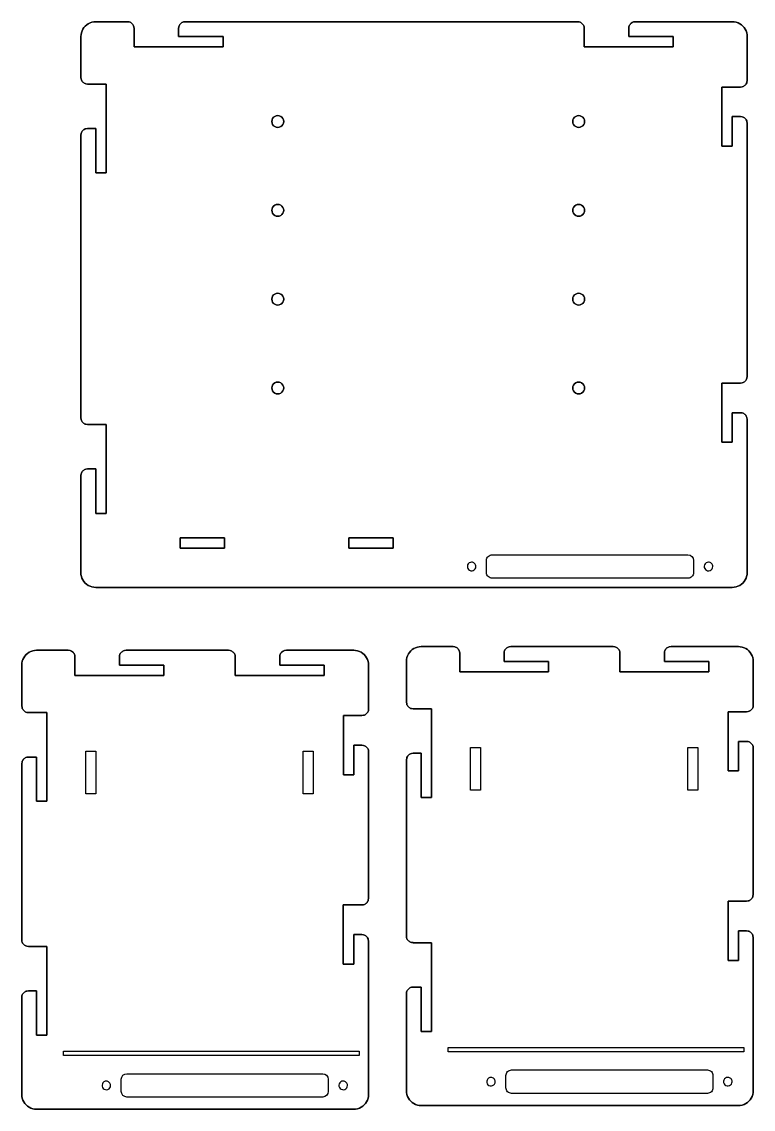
# Model space of a CAD drawing. Extents: x 8 to 771, y 8 to 378.
# Drawn here: x 249.2 to 496.2, y 9.6 to 376.9 of the extents above; entities that cross this region are included whole.
import ezdxf

# ---------------------------------------------------------------- set-up
doc = ezdxf.new("R2010")
doc.units = 0
doc.layers.get('0').update_dxf_attribs({"linetype": 'CONTINUOUS'})

msp = doc.modelspace()

# ---------------------------------------------------------------- linework, layer by layer
at = {"color": 5}
for points in [[(270.23062, 374.935393), (269.86887, 374.394089)], [(270.65994, 375.424834), (270.23062, 374.935393)], [(271.14948, 375.854078), (270.65994, 375.424834)], [(271.69086, 376.215757), (271.14948, 375.854078)], [(272.27478, 376.503675), (271.69086, 376.215757)], [(272.89133, 376.712935), (272.27478, 376.503675)], [(273.52994, 376.839933), (272.89133, 376.712935)], [(274.17963, 376.882521), (273.52994, 376.839933)], [(284.93036, 376.882521), (274.17963, 376.882521)], [(285.51273, 376.805845), (284.93036, 376.882521)], [(285.79147, 376.711241), (285.51273, 376.805845)], [(286.05545, 376.581068), (285.79147, 376.711241)], [(286.3002, 376.417555), (286.05545, 376.581068)], [(286.52148, 376.223509), (286.3002, 376.417555)], [(286.71558, 376.002226), (286.52148, 376.223509)], [(286.87912, 375.757521), (286.71558, 376.002226)], [(287.00931, 375.493559), (286.87912, 375.757521)], [(287.10388, 375.214858), (287.00931, 375.493559)], [(287.18054, 374.632522), (287.10388, 375.214858)], [(287.18054, 368.382515), (287.18054, 374.632522)], [(302.18066, 374.632522), (302.25739, 375.214858)], [(302.18066, 374.632522), (302.18066, 371.882523)], [(302.25739, 375.214858), (302.35199, 375.493559)], [(302.35199, 375.493559), (302.48212, 375.757521)], [(302.48212, 375.757521), (302.64563, 376.002226)], [(302.64563, 376.002226), (302.83966, 376.223509)], [(302.83966, 376.223509), (303.06097, 376.417555)], [(303.06097, 376.417555), (303.30566, 376.581068)], [(303.30566, 376.581068), (303.56964, 376.711241)], [(303.56964, 376.711241), (303.84833, 376.805845)], [(303.84833, 376.805845), (304.43066, 376.882521)], [(304.43066, 376.882521), (436.93057, 376.882521)], [(437.51254, 376.805845), (436.93015, 376.882521)], [(437.79123, 376.711241), (437.51254, 376.805845)], [(438.05515, 376.581068), (437.79123, 376.711241)], [(438.2999, 376.417555), (438.05515, 376.581068)], [(438.52115, 376.223509), (438.2999, 376.417555)], [(438.71524, 376.002226), (438.52115, 376.223509)], [(438.87878, 375.757521), (438.71524, 376.002226)], [(439.00888, 375.493559), (438.87878, 375.757521)], [(439.10349, 375.214858), (439.00888, 375.493559)], [(439.18015, 374.632522), (439.10349, 375.214858)], [(439.18015, 368.382515), (439.18015, 374.632522)], [(454.18015, 374.632522), (454.25687, 375.214858)], [(454.18015, 374.632522), (454.18015, 371.882523)], [(454.25687, 375.214858), (454.35147, 375.493559)], [(454.35147, 375.493559), (454.4816, 375.757521)], [(454.4816, 375.757521), (454.64511, 376.002226)], [(454.64511, 376.002226), (454.8392, 376.223509)], [(454.8392, 376.223509), (455.06046, 376.417555)], [(455.06046, 376.417555), (455.30515, 376.581068)], [(455.30515, 376.581068), (455.56912, 376.711241)], [(455.56912, 376.711241), (455.84781, 376.805845)], [(455.84781, 376.805845), (456.43015, 376.882521)], [(456.43015, 376.882521), (489.18015, 376.882521)], [(489.18015, 376.882521), (489.83578, 376.839537)], [(489.83578, 376.839537), (490.48013, 376.711348)], [(490.48013, 376.711348), (491.10226, 376.500151)], [(491.10226, 376.500151), (491.69156, 376.209532)], [(491.69156, 376.209532), (492.23782, 375.844496)], [(492.23782, 375.844496), (492.73172, 375.411254)], [(492.73172, 375.411254), (493.16489, 374.917266)], [(493.16489, 374.917266), (493.52988, 374.370941)], [(269.19907, 358.095196), (269.20172, 371.905563)], [(269.24438, 372.555207), (269.20172, 371.905563)], [(269.37149, 373.193726), (269.24438, 372.555207)], [(269.58084, 373.810211), (269.37149, 373.193726)], [(269.86887, 374.394089), (269.58084, 373.810211)], [(302.18066, 371.882523), (317.1806, 371.882523)], [(317.1806, 371.882523), (317.1806, 368.382515)], [(469.18015, 371.882523), (454.18015, 371.882523)], [(469.18015, 368.382515), (469.18015, 371.882523)], [(493.52988, 374.370941), (493.8204, 373.781662)], [(493.8204, 373.781662), (494.03159, 373.1595)], [(494.03159, 373.1595), (494.1597, 372.515091)], [(494.1597, 372.515091), (494.20261, 371.859482)], [(494.20261, 371.859482), (494.20248, 357.095196)], [(317.1806, 368.382515), (287.18054, 368.382515)], [(439.18015, 368.382515), (469.18015, 368.382515)], [(269.27563, 357.512875), (269.19907, 358.095196)], [(269.37021, 357.234188), (269.27563, 357.512875)], [(269.50034, 356.970226), (269.37021, 357.234188)], [(269.66382, 356.725498), (269.50034, 356.970226)], [(269.85788, 356.504238), (269.66382, 356.725498)], [(270.07913, 356.310162), (269.85788, 356.504238)], [(270.32385, 356.146648), (270.07913, 356.310162)], [(494.03122, 356.234158), (494.12582, 356.512844)], [(494.12582, 356.512844), (494.20248, 357.095196)], [(270.58777, 356.016476), (270.32385, 356.146648)], [(270.86652, 355.921871), (270.58777, 356.016476)], [(271.44882, 355.845196), (270.86652, 355.921871)], [(277.69598, 355.845196), (271.44882, 355.845196)], [(277.6987, 325.882511), (277.69598, 355.845196)], [(485.68015, 354.845196), (485.68015, 334.882511)], [(491.95215, 354.845196), (485.68015, 354.845196)], [(491.95242, 354.845196), (492.53476, 354.921856)], [(492.53476, 354.921856), (492.81345, 355.016468)], [(492.81345, 355.016468), (493.07742, 355.146648)], [(493.07742, 355.146648), (493.32211, 355.310146)], [(493.32211, 355.310146), (493.54343, 355.504208)], [(493.54343, 355.504208), (493.73746, 355.725475)], [(493.73746, 355.725475), (493.90097, 355.970196)], [(493.90097, 355.970196), (494.03122, 356.234158)], [(333.74884, 343.712849), (333.68066, 343.19521)], [(333.68066, 343.19521), (333.74884, 342.67757)], [(333.94864, 344.195202), (333.74884, 343.712849)], [(333.74884, 342.67757), (333.94864, 342.19521)], [(334.26645, 344.609402), (333.94864, 344.195202)], [(333.94864, 342.19521), (334.26645, 341.780994)], [(334.68066, 344.927258), (334.26645, 344.609402)], [(334.26645, 341.780994), (334.68066, 341.463154)], [(335.16302, 345.127048), (334.68066, 344.927258)], [(335.68066, 345.195202), (335.16302, 345.127048)], [(336.1983, 345.127048), (335.68066, 345.195202)], [(336.68066, 344.927258), (336.1983, 345.127048)], [(337.09488, 344.609402), (336.68066, 344.927258)], [(336.68066, 341.463154), (337.09488, 341.780994)], [(337.41272, 344.195202), (337.09488, 344.609402)], [(337.09488, 341.780994), (337.41272, 342.19521)], [(337.61252, 343.712849), (337.41272, 344.195202)], [(337.41272, 342.19521), (337.61252, 342.67757)], [(337.68066, 343.19521), (337.61252, 343.712849)], [(337.61252, 342.67757), (337.68066, 343.19521)], [(435.34879, 343.712849), (435.28067, 343.19521)], [(435.28067, 343.19521), (435.34879, 342.67757)], [(435.54865, 344.195202), (435.34879, 343.712849)], [(435.34879, 342.67757), (435.54865, 342.19521)], [(435.86646, 344.609402), (435.54865, 344.195202)], [(435.54865, 342.19521), (435.86646, 341.780994)], [(436.28067, 344.927258), (435.86646, 344.609402)], [(435.86646, 341.780994), (436.28067, 341.463154)], [(436.76303, 345.127048), (436.28067, 344.927258)], [(437.28067, 345.195202), (436.76303, 345.127048)], [(437.79831, 345.127048), (437.28067, 345.195202)], [(438.28067, 344.927258), (437.79831, 345.127048)], [(438.69489, 344.609402), (438.28067, 344.927258)], [(438.28067, 341.463154), (438.69489, 341.780994)], [(439.01273, 344.195202), (438.69489, 344.609402)], [(438.69489, 341.780994), (439.01273, 342.19521)], [(439.21252, 343.712849), (439.01273, 344.195202)], [(439.01273, 342.19521), (439.21252, 342.67757)], [(439.28067, 343.19521), (439.21252, 343.712849)], [(439.21252, 342.67757), (439.28067, 343.19521)], [(489.18015, 344.845196), (491.9501, 344.845196)], [(489.18015, 334.882511), (489.18015, 344.845196)], [(491.9501, 344.845196), (492.53244, 344.768528)], [(492.53244, 344.768528), (492.81107, 344.673916)], [(492.81107, 344.673916), (493.07504, 344.543758)], [(493.07504, 344.543758), (493.31973, 344.380238)], [(493.31973, 344.380238), (493.54099, 344.186161)], [(493.54099, 344.186161), (493.73502, 343.964886)], [(493.73502, 343.964886), (493.89853, 343.720188)], [(493.89853, 343.720188), (494.02872, 343.456203)], [(494.02872, 343.456203), (494.12326, 343.177525)], [(494.12326, 343.177525), (494.19986, 342.595203)], [(494.19986, 342.595203), (494.18936, 257.08189)], [(269.18347, 243.09518), (269.19641, 338.595188)], [(269.27316, 339.17754), (269.19641, 338.595188)], [(269.3678, 339.456211), (269.27316, 339.17754)], [(269.49802, 339.720158), (269.3678, 339.456211)], [(269.66156, 339.964848), (269.49802, 339.720158)], [(269.85565, 340.186115), (269.66156, 339.964848)], [(270.07697, 340.380131), (269.85565, 340.186115)], [(270.32172, 340.543613), (270.07697, 340.380131)], [(270.58569, 340.673756), (270.32172, 340.543613)], [(270.86444, 340.768314), (270.58569, 340.673756)], [(271.44681, 340.844898), (270.86444, 340.768314)], [(271.44681, 340.844898), (274.19699, 340.844593)], [(274.19699, 340.844593), (274.19901, 325.882511)], [(334.68066, 341.463154), (335.16302, 341.263355)], [(335.16302, 341.263355), (335.68066, 341.19521)], [(335.68066, 341.19521), (336.1983, 341.263355)], [(336.1983, 341.263355), (336.68066, 341.463154)], [(436.28067, 341.463154), (436.76303, 341.263355)], [(436.76303, 341.263355), (437.28067, 341.19521)], [(437.28067, 341.19521), (437.79831, 341.263355)], [(437.79831, 341.263355), (438.28067, 341.463154)], [(485.68015, 334.882511), (489.18015, 334.882511)], [(274.19901, 325.882511), (277.6991, 325.882511)], [(333.74884, 313.712837), (333.68066, 313.195198)], [(333.68066, 313.195198), (333.74884, 312.677559)], [(333.94864, 314.195198), (333.74884, 313.712837)], [(333.74884, 312.677559), (333.94864, 312.195183)], [(334.26645, 314.609413), (333.94864, 314.195198)], [(333.94864, 312.195183), (334.26645, 311.780968)], [(334.68066, 314.927254), (334.26645, 314.609413)], [(335.16302, 315.127052), (334.68066, 314.927254)], [(335.68066, 315.195198), (335.16302, 315.127052)], [(336.1983, 315.127052), (335.68066, 315.195198)], [(336.68066, 314.927254), (336.1983, 315.127052)], [(337.09488, 314.609413), (336.68066, 314.927254)], [(337.41272, 314.195198), (337.09488, 314.609413)], [(337.09488, 311.780968), (337.41272, 312.195183)], [(337.61252, 313.712837), (337.41272, 314.195198)], [(337.41272, 312.195183), (337.61252, 312.677559)], [(337.68066, 313.195198), (337.61252, 313.712837)], [(337.61252, 312.677559), (337.68066, 313.195198)], [(435.34879, 313.712837), (435.28067, 313.195198)], [(435.28067, 313.195198), (435.34879, 312.677559)], [(435.54865, 314.195198), (435.34879, 313.712837)], [(435.34879, 312.677559), (435.54865, 312.195183)], [(435.86646, 314.609413), (435.54865, 314.195198)], [(435.54865, 312.195183), (435.86646, 311.780968)], [(436.28067, 314.927254), (435.86646, 314.609413)], [(436.76303, 315.127052), (436.28067, 314.927254)], [(437.28067, 315.195198), (436.76303, 315.127052)], [(437.79831, 315.127052), (437.28067, 315.195198)], [(438.28067, 314.927254), (437.79831, 315.127052)], [(438.69489, 314.609413), (438.28067, 314.927254)], [(439.01273, 314.195198), (438.69489, 314.609413)], [(438.69489, 311.780968), (439.01273, 312.195183)], [(439.21252, 313.712837), (439.01273, 314.195198)], [(439.01273, 312.195183), (439.21252, 312.677559)], [(439.28067, 313.195198), (439.21252, 313.712837)], [(439.21252, 312.677559), (439.28067, 313.195198)], [(334.26645, 311.780968), (334.68066, 311.463158)], [(334.68066, 311.463158), (335.16302, 311.263329)], [(335.16302, 311.263329), (335.68066, 311.195183)], [(335.68066, 311.195183), (336.1983, 311.263329)], [(336.1983, 311.263329), (336.68066, 311.463158)], [(336.68066, 311.463158), (337.09488, 311.780968)], [(435.86646, 311.780968), (436.28067, 311.463158)], [(436.28067, 311.463158), (436.76303, 311.263329)], [(436.76303, 311.263329), (437.28067, 311.195183)], [(437.28067, 311.195183), (437.79831, 311.263329)], [(437.79831, 311.263329), (438.28067, 311.463158)], [(438.28067, 311.463158), (438.69489, 311.780968)], [(333.74884, 283.71282), (333.68066, 283.19518)], [(333.68066, 283.19518), (333.74884, 282.67757)], [(333.94864, 284.195183), (333.74884, 283.71282)], [(334.26645, 284.609428), (333.94864, 284.195183)], [(334.68066, 284.927269), (334.26645, 284.609428)], [(335.16302, 285.127068), (334.68066, 284.927269)], [(335.68066, 285.195183), (335.16302, 285.127068)], [(336.1983, 285.127068), (335.68066, 285.195183)], [(336.68066, 284.927269), (336.1983, 285.127068)], [(337.09488, 284.609428), (336.68066, 284.927269)], [(337.41272, 284.195183), (337.09488, 284.609428)], [(337.61252, 283.71282), (337.41272, 284.195183)], [(337.68066, 283.19518), (337.61252, 283.71282)], [(337.61252, 282.67757), (337.68066, 283.19518)], [(435.34879, 283.71282), (435.28067, 283.19518)], [(435.28067, 283.19518), (435.34879, 282.67757)], [(435.54865, 284.195183), (435.34879, 283.71282)], [(435.86646, 284.609428), (435.54865, 284.195183)], [(436.28067, 284.927269), (435.86646, 284.609428)], [(436.76303, 285.127068), (436.28067, 284.927269)], [(437.28067, 285.195183), (436.76303, 285.127068)], [(437.79831, 285.127068), (437.28067, 285.195183)], [(438.28067, 284.927269), (437.79831, 285.127068)], [(438.69489, 284.609428), (438.28067, 284.927269)], [(439.01273, 284.195183), (438.69489, 284.609428)], [(439.21252, 283.71282), (439.01273, 284.195183)], [(439.28067, 283.19518), (439.21252, 283.71282)], [(439.21252, 282.67757), (439.28067, 283.19518)], [(333.74884, 282.67757), (333.94864, 282.19518)], [(333.94864, 282.19518), (334.26645, 281.78101)], [(334.26645, 281.78101), (334.68066, 281.46315)], [(334.68066, 281.46315), (335.16302, 281.26336)], [(335.16302, 281.26336), (335.68066, 281.19518)], [(335.68066, 281.19518), (336.1983, 281.26336)], [(336.1983, 281.26336), (336.68066, 281.46315)], [(336.68066, 281.46315), (337.09488, 281.78101)], [(337.09488, 281.78101), (337.41272, 282.19518)], [(337.41272, 282.19518), (337.61252, 282.67757)], [(435.34879, 282.67757), (435.54865, 282.19518)], [(435.54865, 282.19518), (435.86646, 281.78101)], [(435.86646, 281.78101), (436.28067, 281.46315)], [(436.28067, 281.46315), (436.76303, 281.26336)], [(436.76303, 281.26336), (437.28067, 281.19518)], [(437.28067, 281.19518), (437.79831, 281.26336)], [(437.79831, 281.26336), (438.28067, 281.46315)], [(438.28067, 281.46315), (438.69489, 281.78101)], [(438.69489, 281.78101), (439.01273, 282.19518)], [(439.01273, 282.19518), (439.21252, 282.67757)], [(333.74884, 253.7128), (333.68066, 253.19516)], [(333.94864, 254.19518), (333.74884, 253.7128)], [(334.26645, 254.60939), (333.94864, 254.19518)], [(334.68066, 254.92723), (334.26645, 254.60939)], [(335.16302, 255.12704), (334.68066, 254.92723)], [(335.68066, 255.19516), (335.16302, 255.12704)], [(336.1983, 255.12704), (335.68066, 255.19516)], [(336.68066, 254.92723), (336.1983, 255.12704)], [(337.09488, 254.60939), (336.68066, 254.92723)], [(337.41272, 254.19518), (337.09488, 254.60939)], [(337.61252, 253.7128), (337.41272, 254.19518)], [(337.68066, 253.19516), (337.61252, 253.7128)], [(435.34879, 253.7128), (435.28067, 253.19516)], [(435.54865, 254.19518), (435.34879, 253.7128)], [(435.86646, 254.60939), (435.54865, 254.19518)], [(436.28067, 254.92723), (435.86646, 254.60939)], [(436.76303, 255.12704), (436.28067, 254.92723)], [(437.28067, 255.19516), (436.76303, 255.12704)], [(437.79831, 255.12704), (437.28067, 255.19516)], [(438.28067, 254.92723), (437.79831, 255.12704)], [(438.69489, 254.60939), (438.28067, 254.92723)], [(439.01273, 254.19518), (438.69489, 254.60939)], [(439.21252, 253.7128), (439.01273, 254.19518)], [(439.28067, 253.19516), (439.21252, 253.7128)], [(485.68042, 234.84518), (485.68042, 254.84515)], [(485.68042, 254.84515), (491.95242, 254.84515)], [(491.95242, 254.84515), (492.53134, 254.92142)], [(492.53134, 254.92142), (492.80838, 255.01543)], [(492.80838, 255.01543), (493.07083, 255.14487)], [(493.07083, 255.14487), (493.31412, 255.3074)], [(493.31412, 255.3074), (493.53409, 255.50029)], [(493.53409, 255.50029), (493.72702, 255.72025)], [(493.72702, 255.72025), (493.88956, 255.96355)], [(493.88956, 255.96355), (494.01901, 256.22593)], [(494.01901, 256.22593), (494.11307, 256.50301)], [(494.11307, 256.50301), (494.18936, 257.08189)], [(333.68066, 253.19516), (333.74884, 252.67755)], [(333.74884, 252.67755), (333.94864, 252.19516)], [(333.94864, 252.19516), (334.26645, 251.78098)], [(334.26645, 251.78098), (334.68066, 251.46313)], [(334.68066, 251.46313), (335.16302, 251.26334)], [(335.16302, 251.26334), (335.68066, 251.19516)], [(335.68066, 251.19516), (336.1983, 251.26334)], [(336.1983, 251.26334), (336.68066, 251.46313)], [(336.68066, 251.46313), (337.09488, 251.78098)], [(337.09488, 251.78098), (337.41272, 252.19516)], [(337.41272, 252.19516), (337.61252, 252.67755)], [(337.61252, 252.67755), (337.68066, 253.19516)], [(435.28067, 253.19516), (435.34879, 252.67755)], [(435.34879, 252.67755), (435.54865, 252.19516)], [(435.54865, 252.19516), (435.86646, 251.78098)], [(435.86646, 251.78098), (436.28067, 251.46313)], [(436.28067, 251.46313), (436.76303, 251.26334)], [(436.76303, 251.26334), (437.28067, 251.19516)], [(437.28067, 251.19516), (437.79831, 251.26334)], [(437.79831, 251.26334), (438.28067, 251.46313)], [(438.28067, 251.46313), (438.69489, 251.78098)], [(438.69489, 251.78098), (439.01273, 252.19516)], [(439.01273, 252.19516), (439.21252, 252.67755)], [(439.21252, 252.67755), (439.28067, 253.19516)], [(269.26004, 242.51283), (269.18347, 243.09518)], [(269.35461, 242.23416), (269.26004, 242.51283)], [(489.18015, 244.84518), (491.93741, 244.84518)], [(489.18015, 234.84518), (489.18015, 244.84518)], [(491.93741, 244.84518), (492.51968, 244.76852)], [(492.51968, 244.76852), (492.79837, 244.67389)], [(492.79837, 244.67389), (493.06235, 244.54373)], [(493.06235, 244.54373), (493.30704, 244.38022)], [(493.30704, 244.38022), (493.52829, 244.18614)], [(493.52829, 244.18614), (493.72232, 243.96487)], [(493.72232, 243.96487), (493.88577, 243.72015)], [(493.88577, 243.72015), (494.01602, 243.45619)], [(494.01602, 243.45619), (494.11057, 243.17752)], [(494.11057, 243.17752), (494.18716, 242.59518)], [(494.18668, 242.59518), (494.18228, 190.84515)], [(269.48477, 241.97018), (269.35461, 242.23416)], [(269.64825, 241.72549), (269.48477, 241.97018)], [(269.84232, 241.50421), (269.64825, 241.72549)], [(270.06357, 241.31015), (269.84232, 241.50421)], [(270.30826, 241.14662), (270.06357, 241.31015)], [(270.5722, 241.01645), (270.30826, 241.14662)], [(270.85089, 240.92184), (270.5722, 241.01645)], [(271.43326, 240.84518), (270.85089, 240.92184)], [(277.68344, 240.84518), (271.43326, 240.84518)], [(277.68344, 210.84515), (277.68344, 240.84518)], [(485.68015, 234.84518), (489.18015, 234.84518)], [(269.25757, 224.17755), (269.18082, 223.59518)], [(269.3522, 224.45622), (269.25757, 224.17755)], [(269.48239, 224.72018), (269.3522, 224.45622)], [(269.64594, 224.9649), (269.48239, 224.72018)], [(269.84006, 225.18617), (269.64594, 224.9649)], [(270.06134, 225.38022), (269.84006, 225.18617)], [(270.30609, 225.54373), (270.06134, 225.38022)], [(270.57007, 225.67392), (270.30609, 225.54373)], [(270.84882, 225.76852), (270.57007, 225.67392)], [(271.43121, 225.84518), (270.84882, 225.76852)], [(274.1814, 225.84518), (274.18344, 210.84515), (274.1814, 225.84518), (271.43121, 225.84518)], [(269.18057, 190.84515), (269.18079, 223.59518)], [(274.18344, 210.84515), (277.68353, 210.84515)], [(302.68066, 202.59561), (302.68066, 199.09561)], [(317.6806, 202.59561), (302.68066, 202.59561)], [(317.6806, 202.59561), (317.6806, 199.09561)], [(359.68011, 202.59561), (374.68011, 202.59561), (359.68011, 202.59561), (359.68011, 199.09561)], [(374.68011, 202.59561), (374.68011, 199.09561)], [(317.6806, 199.09561), (302.68066, 199.09561)], [(374.68011, 199.09561), (359.68011, 199.09561)], [(408.07278, 196.84433)], [(401.13211, 194.338197)], [(481.13211, 194.338197)], [(269.18054, 190.84564), (269.2233, 190.19299)], [(269.2233, 190.19299), (269.35086, 189.55154)], [(269.35086, 189.55154), (269.5611, 188.93222)], [(269.5611, 188.93222), (269.85037, 188.34564)], [(269.85037, 188.34564), (270.21371, 187.80185)], [(270.21371, 187.80185), (270.64496, 187.31012)], [(492.71707, 187.31006), (493.14835, 187.80179)], [(493.14835, 187.80179), (493.51175, 188.34558)], [(493.51175, 188.34558), (493.80112, 188.93216)], [(493.80112, 188.93216), (494.01144, 189.55151)], [(494.01144, 189.55151), (494.13913, 190.19296)], [(494.13913, 190.19296), (494.18198, 190.84564)], [(270.64496, 187.31012), (271.13669, 186.87888)], [(271.13669, 186.87888), (271.68051, 186.5155)], [(271.68051, 186.5155), (272.26709, 186.22623)], [(272.26709, 186.22623), (272.88644, 186.01599)], [(272.88644, 186.01599), (273.52798, 185.8884)], [(273.52798, 185.8884), (274.18066, 185.84564)], [(489.18179, 185.84491), (274.18063, 185.84491)], [(489.1813, 185.84564), (489.83395, 185.8884)], [(489.83395, 185.8884), (490.47549, 186.01599)], [(490.47549, 186.01599), (491.09482, 186.22623)], [(491.09482, 186.22623), (491.68143, 186.51547)], [(491.68143, 186.51547), (492.22531, 186.87885)], [(492.22531, 186.87885), (492.71707, 187.31006)], [(382.198352, 165.478407), (381.614459, 165.190473)], [(382.814868, 165.687651), (382.198352, 165.478407)], [(383.453387, 165.814657), (382.814868, 165.687651)], [(384.103015, 165.857237), (383.453387, 165.814657)], [(394.85324, 165.85696), (384.1033, 165.85696)], [(395.435351, 165.780561), (394.852954, 165.857237)], [(395.714038, 165.685964), (395.435351, 165.780561)], [(395.978015, 165.555792), (395.714038, 165.685964)], [(396.222735, 165.392271), (395.978015, 165.555792)], [(396.444018, 165.198225), (396.222735, 165.392271)], [(412.762105, 165.198225), (412.983388, 165.392271)], [(412.983388, 165.392271), (413.228078, 165.555792)], [(413.228078, 165.555792), (413.492055, 165.685964)], [(413.492055, 165.685964), (413.770749, 165.780561)], [(413.770749, 165.780561), (414.353078, 165.857237)], [(414.35336, 165.85696), (448.97336, 165.85696)], [(449.55645, 165.780561), (448.97405, 165.857237)], [(449.83514, 165.685964), (449.55645, 165.780561)], [(450.09905, 165.555792), (449.83514, 165.685964)], [(450.34379, 165.392271), (450.09905, 165.555792)], [(450.56505, 165.198225), (450.34379, 165.392271)], [(466.88311, 165.198225), (467.10436, 165.392271)], [(467.10436, 165.392271), (467.34905, 165.555792)], [(467.34905, 165.555792), (467.61303, 165.685964)], [(467.61303, 165.685964), (467.89171, 165.780561)], [(467.89171, 165.780561), (468.47405, 165.857237)], [(468.47391, 165.85696), (491.22391, 165.85696)], [(491.22404, 165.857237), (491.87968, 165.81426)], [(491.87968, 165.81426), (492.52402, 165.686071)], [(492.52402, 165.686071), (493.14615, 165.474867)], [(493.14615, 165.474867), (493.73545, 165.184255)], [(249.886621, 162.107811), (249.598596, 161.523925)], [(250.248345, 162.649101), (249.886621, 162.107811)], [(250.677636, 163.138557), (250.248345, 162.649101)], [(251.167138, 163.567794), (250.677636, 163.138557)], [(251.708459, 163.929473), (251.167138, 163.567794)], [(252.292352, 164.217407), (251.708459, 163.929473)], [(252.908868, 164.426651), (252.292352, 164.217407)], [(253.547387, 164.553657), (252.908868, 164.426651)], [(254.197015, 164.596237), (253.547387, 164.553657)], [(264.9469, 164.59622), (254.19702, 164.59622)], [(265.529351, 164.519561), (264.946954, 164.596237)], [(265.808038, 164.424964), (265.529351, 164.519561)], [(266.072015, 164.294792), (265.808038, 164.424964)], [(266.316735, 164.131271), (266.072015, 164.294792)], [(266.538018, 163.937225), (266.316735, 164.131271)], [(266.73211, 163.715957), (266.538018, 163.937225)], [(266.895623, 163.471237), (266.73211, 163.715957)], [(267.025781, 163.207275), (266.895623, 163.471237)], [(267.120385, 162.928581), (267.025781, 163.207275)], [(267.197045, 162.346237), (267.120385, 162.928581)], [(267.19696, 156.09622), (267.19696, 162.34622)], [(282.19702, 162.34622), (282.19702, 159.59622)], [(282.197078, 162.346237), (282.273768, 162.928581)], [(282.273768, 162.928581), (282.368373, 163.207275)], [(282.368373, 163.207275), (282.498523, 163.471237)], [(282.498523, 163.471237), (282.662044, 163.715957)], [(282.662044, 163.715957), (282.856105, 163.937225)], [(282.856105, 163.937225), (283.077388, 164.131271)], [(283.077388, 164.131271), (283.322078, 164.294792)], [(283.322078, 164.294792), (283.586055, 164.424964)], [(283.586055, 164.424964), (283.864749, 164.519561)], [(283.864749, 164.519561), (284.447078, 164.596237)], [(284.44702, 164.59622), (319.06702, 164.59622)], [(319.65045, 164.519561), (319.06805, 164.596237)], [(319.92914, 164.424964), (319.65045, 164.519561)], [(320.19305, 164.294792), (319.92914, 164.424964)], [(320.43779, 164.131271), (320.19305, 164.294792)], [(320.65905, 163.937225), (320.43779, 164.131271)], [(320.85315, 163.715957), (320.65905, 163.937225)], [(321.01666, 163.471237), (320.85315, 163.715957)], [(321.14677, 163.207275), (321.01666, 163.471237)], [(321.24139, 162.928581), (321.14677, 163.207275)], [(321.31805, 162.346237), (321.24139, 162.928581)], [(321.31805, 156.09622), (321.31805, 162.34622)], [(336.31804, 162.346237), (336.39477, 162.928581)], [(336.31805, 162.34622), (336.31805, 159.59622)], [(336.39477, 162.928581), (336.48938, 163.207275)], [(336.48938, 163.207275), (336.6195, 163.471237)], [(336.6195, 163.471237), (336.78302, 163.715957)], [(336.78302, 163.715957), (336.97711, 163.937225)], [(336.97711, 163.937225), (337.19836, 164.131271)], [(337.19836, 164.131271), (337.44305, 164.294792)], [(337.44305, 164.294792), (337.70703, 164.424964)], [(337.70703, 164.424964), (337.98571, 164.519561)], [(337.98571, 164.519561), (338.56805, 164.596237)], [(338.56757, 164.59622), (361.31757, 164.59622)], [(361.31804, 164.596237), (361.97368, 164.55326)], [(361.97368, 164.55326), (362.61802, 164.425071)], [(362.61802, 164.425071), (363.24015, 164.213867)], [(363.24015, 164.213867), (363.82945, 163.923255)], [(363.82945, 163.923255), (364.37571, 163.558212)], [(364.37571, 163.558212), (364.86961, 163.124977)], [(364.86961, 163.124977), (365.30278, 162.630981)], [(365.30278, 162.630981), (365.66777, 162.084663)], [(365.66777, 162.084663), (365.95829, 161.495376)], [(379.295276, 162.168448), (379.16817, 161.529921)], [(379.504596, 162.784925), (379.295276, 162.168448)], [(379.79262, 163.368811), (379.504596, 162.784925)], [(380.154345, 163.910101), (379.79262, 163.368811)], [(380.583636, 164.399557), (380.154345, 163.910101)], [(381.073138, 164.828794), (380.583636, 164.399557)], [(381.614459, 165.190473), (381.073138, 164.828794)], [(396.63811, 164.976957), (396.444018, 165.198225)], [(396.801623, 164.732237), (396.63811, 164.976957)], [(396.931781, 164.468275), (396.801623, 164.732237)], [(397.026385, 164.189581), (396.931781, 164.468275)], [(397.103045, 163.607237), (397.026385, 164.189581)], [(397.1033, 157.35696), (397.1033, 163.60696)], [(412.103078, 163.607237), (412.179768, 164.189581)], [(412.10336, 163.60696), (412.10336, 160.85696)], [(412.179768, 164.189581), (412.274373, 164.468275)], [(412.274373, 164.468275), (412.404523, 164.732237)], [(412.404523, 164.732237), (412.568044, 164.976957)], [(412.568044, 164.976957), (412.762105, 165.198225)], [(450.75915, 164.976957), (450.56505, 165.198225)], [(450.92266, 164.732237), (450.75915, 164.976957)], [(451.05277, 164.468275), (450.92266, 164.732237)], [(451.14739, 164.189581), (451.05277, 164.468275)], [(451.22405, 163.607237), (451.14739, 164.189581)], [(451.2244, 157.35696), (451.2244, 163.60696)], [(466.22404, 163.607237), (466.30077, 164.189581)], [(466.2244, 163.60696), (466.2244, 160.85696)], [(466.30077, 164.189581), (466.39538, 164.468275)], [(466.39538, 164.468275), (466.5255, 164.732237)], [(466.5255, 164.732237), (466.68902, 164.976957)], [(466.68902, 164.976957), (466.88311, 165.198225)], [(493.73545, 165.184255), (494.28171, 164.819212)], [(494.28171, 164.819212), (494.77561, 164.385977)], [(494.77561, 164.385977), (495.20878, 163.891981)], [(495.20878, 163.891981), (495.57377, 163.345663)], [(495.57377, 163.345663), (495.86429, 162.756376)], [(495.86429, 162.756376), (496.07542, 162.134215)], [(496.07542, 162.134215), (496.20353, 161.489806)], [(249.26217, 160.268921), (249.219506, 159.619278)], [(249.23769, 145.80939), (249.24037, 159.61978)], [(249.389275, 160.907448), (249.26217, 160.268921)], [(249.598596, 161.523925), (249.389275, 160.907448)], [(282.19702, 159.59622), (297.19702, 159.59622)], [(297.19702, 159.59622), (297.19702, 156.09622)], [(351.31805, 159.59622), (336.31805, 159.59622)], [(351.31805, 156.09622), (351.31805, 159.59622)], [(365.95829, 161.495376), (366.16942, 160.873215)], [(366.16942, 160.873215), (366.29753, 160.228806)], [(366.29753, 160.228806), (366.34044, 159.573197)], [(366.33997, 159.57318), (366.33984, 144.8089)], [(379.16817, 161.529921), (379.125506, 160.880278)], [(379.14383, 147.07013), (379.14651, 160.88052)], [(412.10336, 160.85696), (427.10336, 160.85696)], [(427.10336, 160.85696), (427.10336, 157.35696)], [(481.2244, 160.85696), (466.2244, 160.85696)], [(481.2244, 157.35696), (481.2244, 160.85696)], [(496.20353, 161.489806), (496.24644, 160.834197)], [(496.24631, 160.83392), (496.24619, 146.06964)], [(297.19702, 156.09622), (267.19696, 156.09622)], [(321.31805, 156.09622), (351.31805, 156.09622)], [(427.10336, 157.35696), (397.1033, 157.35696)], [(451.2244, 157.35696), (481.2244, 157.35696)], [(379.22053, 146.488097), (379.14393, 147.070414)], [(249.31453, 145.227097), (249.23793, 145.809414)], [(249.40911, 144.948411), (249.31453, 145.227097)], [(249.53923, 144.684449), (249.40911, 144.948411)], [(249.70272, 144.439728), (249.53923, 144.684449)], [(249.89675, 144.218445), (249.70272, 144.439728)], [(250.118, 144.024392), (249.89675, 144.218445)], [(250.36269, 143.860879), (250.118, 144.024392)], [(250.62661, 143.730698), (250.36269, 143.860879)], [(250.90529, 143.636101), (250.62661, 143.730698)], [(251.48757, 143.559418), (250.90529, 143.636101)], [(257.73413, 143.55942), (251.48726, 143.55942)], [(257.73706, 113.59641), (257.73438, 143.55942)], [(365.68132, 143.217927), (365.87535, 143.439202)], [(365.87535, 143.439202), (366.03886, 143.683915)], [(366.03886, 143.683915), (366.16905, 143.947884)], [(366.16905, 143.947884), (366.26365, 144.226578)], [(366.26365, 144.226578), (366.34031, 144.808915)], [(379.31511, 146.209411), (379.22053, 146.488097)], [(379.44523, 145.945449), (379.31511, 146.209411)], [(379.60872, 145.700728), (379.44523, 145.945449)], [(379.80275, 145.479445), (379.60872, 145.700728)], [(380.024, 145.285392), (379.80275, 145.479445)], [(380.26869, 145.121879), (380.024, 145.285392)], [(380.53261, 144.991698), (380.26869, 145.121879)], [(380.81129, 144.897101), (380.53261, 144.991698)], [(381.39357, 144.820418), (380.81129, 144.897101)], [(387.64047, 144.82016), (381.39346, 144.82016)], [(387.6434, 114.85715), (387.64072, 144.82016)], [(487.72415, 143.81944), (487.72415, 123.85651)], [(493.99615, 143.81944), (487.72415, 143.81944)], [(493.99631, 143.819915), (494.57865, 143.89659)], [(494.57865, 143.89659), (494.85734, 143.991195)], [(494.85734, 143.991195), (495.12131, 144.121367)], [(495.12131, 144.121367), (495.366, 144.284881)], [(495.366, 144.284881), (495.58732, 144.478927)], [(495.58732, 144.478927), (495.78135, 144.700202)], [(495.78135, 144.700202), (495.94486, 144.944915)], [(495.94486, 144.944915), (496.07505, 145.208884)], [(496.07505, 145.208884), (496.16965, 145.487578)], [(496.16965, 145.487578), (496.24631, 146.069915)], [(357.81781, 142.5587), (357.81781, 122.59576)], [(364.08981, 142.5587), (357.81781, 142.5587)], [(364.09031, 142.558915), (364.67265, 142.63559)], [(364.67265, 142.63559), (364.95134, 142.730195)], [(364.95134, 142.730195), (365.21531, 142.860367)], [(365.21531, 142.860367), (365.46, 143.023881)], [(365.46, 143.023881), (365.68132, 143.217927)], [(361.31757, 132.55884), (364.08752, 132.55884)], [(361.31757, 122.59595), (361.31757, 132.55884)], [(364.08799, 132.558907), (364.67033, 132.482247)], [(364.67033, 132.482247), (364.94896, 132.387627)], [(364.94896, 132.387627), (365.21293, 132.257454)], [(365.21293, 132.257454), (365.45762, 132.093941)], [(491.22391, 133.81958), (493.99387, 133.81958)], [(491.22391, 123.85669), (491.22391, 133.81958)], [(493.99399, 133.819907), (494.57633, 133.743247)], [(494.57633, 133.743247), (494.85496, 133.648627)], [(494.85496, 133.648627), (495.11893, 133.518454)], [(495.11893, 133.518454), (495.36362, 133.354941)], [(495.36362, 133.354941), (495.58488, 133.16088)], [(495.58488, 133.16088), (495.77891, 132.939597)], [(495.77891, 132.939597), (495.94242, 132.694899)], [(495.94242, 132.694899), (496.07255, 132.43093)], [(496.07255, 132.43093), (496.16709, 132.152243)], [(251.48555, 128.559105), (250.90322, 128.482529)], [(251.48524, 128.55893), (254.23511, 128.55862)], [(254.23511, 128.55862), (254.23712, 113.59641)], [(274.25623, 130.49634), (274.25623, 116.096203), (270.815961, 116.096203), (270.815961, 130.49634)], [(347.6463, 130.49625), (347.6463, 116.096113), (344.206031, 116.096113), (344.206031, 130.49625)], [(365.45762, 132.093941), (365.67888, 131.89988)], [(365.67888, 131.89988), (365.87291, 131.678597)], [(365.87291, 131.678597), (366.03642, 131.433899)], [(366.03642, 131.433899), (366.16655, 131.16993)], [(366.16655, 131.16993), (366.26109, 130.891243)], [(366.26109, 130.891243), (366.33769, 130.308907)], [(366.34003, 130.30878), (366.32391, 80.83258)], [(379.44292, 128.69538), (379.3127, 128.431434)], [(379.60646, 128.940078), (379.44292, 128.69538)], [(379.80052, 129.161322), (379.60646, 128.940078)], [(380.02183, 129.355338), (379.80052, 129.161322)], [(380.26655, 129.518821), (380.02183, 129.355338)], [(380.53053, 129.648948), (380.26655, 129.518821)], [(380.80922, 129.743529), (380.53053, 129.648948)], [(381.39155, 129.820105), (380.80922, 129.743529)], [(381.39145, 129.81967), (384.14139, 129.81937)], [(384.14139, 129.81937), (384.1434, 114.85715)], [(404.16257, 131.75708), (404.16257, 117.356943), (400.722301, 117.356943), (400.722301, 131.75708)], [(477.55264, 131.75699), (477.55264, 117.356853), (474.112371, 117.356853), (474.112371, 131.75699)], [(496.16709, 132.152243), (496.24369, 131.569907)], [(496.24637, 131.56952), (496.23026, 82.09332)], [(249.21931, 66.84607), (249.23787, 126.30917)], [(249.31206, 126.891747), (249.23531, 126.309418)], [(249.4067, 127.170434), (249.31206, 126.891747)], [(249.53692, 127.43438), (249.4067, 127.170434)], [(249.70046, 127.679078), (249.53692, 127.43438)], [(249.89452, 127.900322), (249.70046, 127.679078)], [(250.11583, 128.094338), (249.89452, 127.900322)], [(250.36055, 128.257821), (250.11583, 128.094338)], [(250.62453, 128.387948), (250.36055, 128.257821)], [(250.90322, 128.482529), (250.62453, 128.387948)], [(379.12546, 68.10681), (379.14401, 127.56992)], [(379.21806, 128.152747), (379.14131, 127.570418)], [(379.3127, 128.431434), (379.21806, 128.152747)], [(357.81757, 122.59595), (361.31757, 122.59595)], [(487.72391, 123.85669), (491.22391, 123.85669)], [(384.1434, 114.85715), (387.6434, 114.85715)], [(254.23712, 113.59641), (257.73706, 113.59641)], [(366.2479, 80.2537), (366.32419, 80.83262)], [(495.76791, 80.73196), (495.93045, 80.97524)], [(495.93045, 80.97524), (496.05984, 81.23763)], [(496.05984, 81.23763), (496.1539, 81.5147)], [(496.1539, 81.5147), (496.23019, 82.09362)], [(357.815, 58.59595), (357.815, 78.59595)], [(357.815, 78.59595), (364.08701, 78.59595)], [(364.08731, 78.59588), (364.66623, 78.6721)], [(364.66623, 78.6721), (364.94327, 78.76612)], [(364.94327, 78.76612), (365.20572, 78.89553)], [(365.20572, 78.89553), (365.44901, 79.05807)], [(365.44901, 79.05807), (365.66898, 79.25099)], [(365.66898, 79.25099), (365.86191, 79.47096)], [(365.86191, 79.47096), (366.02445, 79.71424)], [(366.02445, 79.71424), (366.15384, 79.97663)], [(366.15384, 79.97663), (366.2479, 80.2537)], [(487.72134, 59.85669), (487.72134, 79.85669)], [(487.72134, 79.85669), (493.99335, 79.85669)], [(493.99331, 79.85688), (494.57223, 79.9331)], [(494.57223, 79.9331), (494.84927, 80.02712)], [(494.84927, 80.02712), (495.11172, 80.15653)], [(495.11172, 80.15653), (495.35501, 80.31907)], [(495.35501, 80.31907), (495.57498, 80.51199)], [(495.57498, 80.51199), (495.76791, 80.73196)], [(491.2211, 69.85657), (493.97836, 69.85657)], [(491.2211, 59.85657), (491.2211, 69.85657)], [(493.9783, 69.85688), (494.56057, 69.7802)], [(249.29594, 66.26405), (249.21937, 66.84637)], [(249.39051, 65.98536), (249.29594, 66.26405)], [(361.31476, 68.59583), (364.07202, 68.59583)], [(361.31476, 58.59583), (361.31476, 68.59583)], [(364.0723, 68.59588), (364.65457, 68.5192)], [(364.65457, 68.5192), (364.93326, 68.42462)], [(364.93326, 68.42462), (365.19724, 68.29441)], [(365.19724, 68.29441), (365.44193, 68.13091)], [(365.44193, 68.13091), (365.66318, 67.93685)], [(365.66318, 67.93685), (365.85721, 67.71556)], [(365.85721, 67.71556), (366.02066, 67.47083)], [(366.02066, 67.47083), (366.15085, 67.20687)], [(366.15085, 67.20687), (366.24539, 66.9282)], [(366.24539, 66.9282), (366.32199, 66.34588)], [(366.32123, 66.34583), (366.31683, 14.59583)], [(379.20194, 67.52505), (379.12537, 68.10737)], [(379.29651, 67.24636), (379.20194, 67.52505)], [(379.42667, 66.9824), (379.29651, 67.24636)], [(379.59015, 66.73769), (379.42667, 66.9824)], [(379.78418, 66.5164), (379.59015, 66.73769)], [(380.00544, 66.32235), (379.78418, 66.5164)], [(380.2501, 66.15882), (380.00544, 66.32235)], [(380.51404, 66.02865), (380.2501, 66.15882)], [(494.56057, 69.7802), (494.83926, 69.68562)], [(494.83926, 69.68562), (495.10324, 69.55541)], [(495.10324, 69.55541), (495.34793, 69.39191)], [(495.34793, 69.39191), (495.56918, 69.19785)], [(495.56918, 69.19785), (495.76321, 68.97656)], [(495.76321, 68.97656), (495.92666, 68.73183)], [(495.92666, 68.73183), (496.05685, 68.46787)], [(496.05685, 68.46787), (496.15139, 68.1892)], [(496.15139, 68.1892), (496.22799, 67.60688)], [(496.22757, 67.60657), (496.22318, 15.85657)], [(249.52067, 65.7214), (249.39051, 65.98536)], [(249.68415, 65.47669), (249.52067, 65.7214)], [(249.87818, 65.2554), (249.68415, 65.47669)], [(250.09944, 65.06135), (249.87818, 65.2554)], [(250.3441, 64.89782), (250.09944, 65.06135)], [(250.60804, 64.76765), (250.3441, 64.89782)], [(250.8867, 64.67303), (250.60804, 64.76765)], [(251.469, 64.59637), (250.8867, 64.67303)], [(257.71869, 64.59631), (251.46883, 64.59631)], [(257.71869, 34.59634), (257.71869, 64.59631)], [(380.7927, 65.93403), (380.51404, 66.02865)], [(381.375, 65.85737), (380.7927, 65.93403)], [(387.62503, 65.85706), (381.37503, 65.85706)], [(387.62503, 35.85709), (387.62503, 65.85706)], [(487.7211, 59.85657), (491.2211, 59.85657)], [(357.81476, 58.59583), (361.31476, 58.59583)], [(249.29347, 47.92872), (249.21672, 47.3464)], [(249.3881, 48.20742), (249.29347, 47.92872)], [(249.51829, 48.47138), (249.3881, 48.20742)], [(249.68183, 48.7161), (249.51829, 48.47138)], [(249.87593, 48.9374), (249.68183, 48.7161)], [(250.09721, 49.13143), (249.87593, 48.9374)], [(250.34193, 49.29493), (250.09721, 49.13143)], [(250.60591, 49.42509), (250.34193, 49.29493)], [(250.88462, 49.51969), (250.60591, 49.42509)], [(251.46696, 49.59637), (250.88462, 49.51969)], [(254.21667, 49.59631), (254.21875, 34.59634), (254.21667, 49.59631), (251.46681, 49.59631)], [(379.12253, 15.85709), (379.12277, 48.60709)], [(379.19947, 49.18972), (379.12272, 48.6074)], [(379.2941, 49.46842), (379.19947, 49.18972)], [(379.42429, 49.73238), (379.2941, 49.46842)], [(379.58783, 49.9771), (379.42429, 49.73238)], [(379.78193, 50.1984), (379.58783, 49.9771)], [(380.00321, 50.39243), (379.78193, 50.1984)], [(380.24793, 50.55593), (380.00321, 50.39243)], [(380.51191, 50.68609), (380.24793, 50.55593)], [(380.79062, 50.78069), (380.51191, 50.68609)], [(381.37296, 50.85737), (380.79062, 50.78069)], [(384.12296, 50.85706), (384.12503, 35.85709), (384.12296, 50.85706), (381.37302, 50.85706)], [(249.21638, 14.59634), (249.21663, 47.34634)], [(254.21875, 34.59634), (257.71869, 34.59634)], [(384.12503, 35.85709), (387.62503, 35.85709)], [(414.63809, 22.867)], [(277.76501, 19.089537)], [(284.73174, 21.60626)], [(357.76477, 19.089537)], [(407.67136, 20.350277)], [(487.67111, 20.350277)], [(379.122327, 15.85735), (379.165082, 15.20473)], [(379.165082, 15.20473), (379.292646, 14.56329)], [(496.05227, 14.56321), (496.17996, 15.2047)], [(496.17996, 15.2047), (496.22281, 15.85735)], [(249.216327, 14.59635), (249.259082, 13.94373)], [(249.259082, 13.94373), (249.386646, 13.30229)], [(249.386646, 13.30229), (249.596851, 12.68296)], [(249.596851, 12.68296), (249.886127, 12.09638)], [(249.886127, 12.09638), (250.249439, 11.55255)], [(250.249439, 11.55255), (250.680652, 11.06083)], [(250.680652, 11.06083), (251.172351, 10.62957)], [(364.3602, 10.62954), (364.85196, 11.0608)], [(364.85196, 11.0608), (365.28324, 11.5525)], [(365.28324, 11.5525), (365.64664, 12.09631)], [(365.64664, 12.09631), (365.93601, 12.68289)], [(365.93601, 12.68289), (366.14627, 13.30221)], [(366.14627, 13.30221), (366.27396, 13.9437)], [(366.27396, 13.9437), (366.31681, 14.59635)], [(379.292646, 14.56329), (379.502851, 13.94396)], [(379.502851, 13.94396), (379.792127, 13.35738)], [(379.792127, 13.35738), (380.155439, 12.81355)], [(380.155439, 12.81355), (380.586652, 12.32183)], [(380.586652, 12.32183), (381.078351, 11.89057)], [(381.078351, 11.89057), (381.622113, 11.52724)], [(381.622113, 11.52724), (382.208661, 11.23797)], [(382.208661, 11.23797), (382.827985, 11.02772)], [(382.827985, 11.02772), (383.469434, 10.90014)], [(491.87484, 10.90014), (492.51638, 11.02772)], [(492.51638, 11.02772), (493.13571, 11.23797)], [(493.13571, 11.23797), (493.72232, 11.52721)], [(493.72232, 11.52721), (494.2662, 11.89054)], [(494.2662, 11.89054), (494.75796, 12.3218)], [(494.75796, 12.3218), (495.18924, 12.8135)], [(495.18924, 12.8135), (495.55264, 13.35731)], [(495.55264, 13.35731), (495.84201, 13.94389)], [(495.84201, 13.94389), (496.05227, 14.56321)], [(251.172351, 10.62957), (251.716113, 10.26624)], [(251.716113, 10.26624), (252.302661, 9.97697)], [(252.302661, 9.97697), (252.921985, 9.76672)], [(252.921985, 9.76672), (253.563434, 9.63914)], [(253.563434, 9.63914), (254.216052, 9.59635)], [(361.31592, 9.59634), (254.21594, 9.59634)], [(361.3162, 9.59635), (361.96884, 9.63914)], [(361.96884, 9.63914), (362.61038, 9.76672)], [(362.61038, 9.76672), (363.22971, 9.97697)], [(363.22971, 9.97697), (363.81632, 10.26621)], [(363.81632, 10.26621), (364.3602, 10.62954)], [(383.469434, 10.90014), (384.122052, 10.85735)], [(491.22226, 10.85709), (384.12222, 10.85709)], [(491.2222, 10.85735), (491.87484, 10.90014)]]:
    msp.add_lwpolyline(points, close=True, dxfattribs=at)
for points in [[(406.18301, 190.83601), (406.18301, 194.95457)], [(408.07278, 196.84433), (474.19152, 196.84433)], [(476.08128, 194.95457), (476.08128, 190.83601)], [(474.19152, 188.94624), (408.07278, 188.94624)], [(414.63809, 22.867), (480.75665, 22.867)], [(282.84198, 15.59793), (282.84198, 19.7165)], [(284.73174, 21.60626), (350.85031, 21.60626)], [(352.74007, 19.7165), (352.74007, 15.59793)], [(412.74832, 16.85867), (412.74832, 20.97724)], [(482.64642, 20.97724), (482.64642, 16.85867)], [(480.75665, 14.96891), (414.63809, 14.96891)], [(350.85031, 13.70817), (284.73174, 13.70817)]]:
    msp.add_lwpolyline(points, dxfattribs=at)
at = {"color": 1}
for points in [[(393.22238, 30.45697), (493.122359, 30.45697), (493.122359, 29.007139), (393.22238, 29.007139)], [(263.31604, 29.19623), (363.216019, 29.19623), (363.216019, 27.746399), (263.31604, 27.746399)]]:
    msp.add_lwpolyline(points, close=True, dxfattribs=at)
at = {"color": 5}
for points in [[(406.18301, 194.95457), (406.183011, 195.455767), (406.382112, 195.936436), (406.736513, 196.290835)], [(406.736513, 196.290835), (407.090913, 196.645233), (407.571583, 196.844332), (408.07278, 196.84433)], [(474.19152, 196.84433), (475.235205, 196.844328), (476.081278, 195.998255), (476.08128, 194.95457)], [(399.798678, 193.447226), (399.575283, 192.907903), (399.698765, 192.287115), (400.111545, 191.874335)], [(401.13211, 194.338197), (400.548351, 194.338197), (400.022072, 193.986549), (399.798678, 193.447226)], [(400.111545, 191.874335), (400.524325, 191.461555), (401.145113, 191.338073), (401.684436, 191.561468)], [(402.152675, 193.915465), (401.882004, 194.186136), (401.514896, 194.338197), (401.13211, 194.338197)], [(401.684436, 191.561468), (402.223759, 191.784863), (402.575407, 192.311141), (402.575407, 192.8949)], [(402.575407, 192.8949), (402.575407, 193.277686), (402.423346, 193.644794), (402.152675, 193.915465)], [(479.798678, 193.447226), (479.575283, 192.907903), (479.698765, 192.287115), (480.111545, 191.874335)], [(481.13211, 194.338197), (480.548351, 194.338197), (480.022072, 193.986549), (479.798678, 193.447226)], [(480.111545, 191.874335), (480.524325, 191.461555), (481.145113, 191.338073), (481.684436, 191.561468)], [(482.152675, 193.915465), (481.882004, 194.186136), (481.514896, 194.338197), (481.13211, 194.338197)], [(481.684436, 191.561468), (482.223759, 191.784863), (482.575407, 192.311141), (482.575407, 192.8949)], [(482.575407, 192.8949), (482.575407, 193.277686), (482.423346, 193.644794), (482.152675, 193.915465)], [(406.736509, 189.499739), (406.382108, 189.85414), (406.183008, 190.334811), (406.18301, 190.83601)], [(408.07278, 188.94624), (407.571581, 188.946238), (407.09091, 189.145338), (406.736509, 189.499739)], [(475.527785, 189.499743), (475.173386, 189.145342), (474.692717, 188.946241), (474.19152, 188.94624)], [(476.08128, 190.83601), (476.081282, 190.334813), (475.882183, 189.854143), (475.527785, 189.499743)], [(412.74832, 20.97724), (412.748321, 21.478437), (412.947422, 21.959106), (413.301823, 22.313505)], [(413.301823, 22.313505), (413.656223, 22.667903), (414.136893, 22.867002), (414.63809, 22.867)], [(480.75665, 22.867), (481.257847, 22.867002), (481.738517, 22.667903), (482.092917, 22.313505)], [(482.092917, 22.313505), (482.447318, 21.959106), (482.646419, 21.478437), (482.64642, 20.97724)], [(277.76501, 19.089537), (277.181251, 19.089537), (276.654972, 18.737889), (276.431578, 18.198566)], [(278.785575, 18.666805), (278.514904, 18.937476), (278.147796, 19.089537), (277.76501, 19.089537)], [(279.208307, 17.64624), (279.208307, 18.029026), (279.056246, 18.396134), (278.785575, 18.666805)], [(282.84198, 19.7165), (282.841982, 20.760185), (283.688055, 21.606258), (284.73174, 21.60626)], [(350.85031, 21.60626), (351.893995, 21.606258), (352.740068, 20.760185), (352.74007, 19.7165)], [(357.76477, 19.089537), (357.181011, 19.089537), (356.654732, 18.737889), (356.431338, 18.198566)], [(358.785335, 18.666805), (358.514664, 18.937476), (358.147556, 19.089537), (357.76477, 19.089537)], [(359.208067, 17.64624), (359.208067, 18.029026), (359.056006, 18.396134), (358.785335, 18.666805)], [(406.337928, 19.459306), (406.114533, 18.919983), (406.238015, 18.299195), (406.650795, 17.886415)], [(407.67136, 20.350277), (407.087601, 20.350277), (406.561322, 19.998629), (406.337928, 19.459306)], [(408.691925, 19.927545), (408.421254, 20.198216), (408.054146, 20.350277), (407.67136, 20.350277)], [(408.223686, 17.573548), (408.763009, 17.796943), (409.114657, 18.323221), (409.114657, 18.90698)], [(409.114657, 18.90698), (409.114657, 19.289766), (408.962596, 19.656874), (408.691925, 19.927545)], [(486.337678, 19.459306), (486.114283, 18.919983), (486.237765, 18.299195), (486.650545, 17.886415)], [(487.67111, 20.350277), (487.087351, 20.350277), (486.561072, 19.998629), (486.337678, 19.459306)], [(488.691675, 19.927545), (488.421004, 20.198216), (488.053896, 20.350277), (487.67111, 20.350277)], [(488.223436, 17.573548), (488.762759, 17.796943), (489.114407, 18.323221), (489.114407, 18.90698)], [(489.114407, 18.90698), (489.114407, 19.289766), (488.962346, 19.656874), (488.691675, 19.927545)], [(276.431578, 18.198566), (276.208183, 17.659243), (276.331665, 17.038455), (276.744445, 16.625675)], [(276.744445, 16.625675), (277.157225, 16.212895), (277.778013, 16.089413), (278.317336, 16.312808)], [(278.317336, 16.312808), (278.856659, 16.536203), (279.208307, 17.062481), (279.208307, 17.64624)], [(284.73174, 13.70817), (283.688055, 13.708172), (282.841982, 14.554245), (282.84198, 15.59793)], [(352.74007, 15.59793), (352.740068, 14.554245), (351.893995, 13.708172), (350.85031, 13.70817)], [(356.431338, 18.198566), (356.207943, 17.659243), (356.331425, 17.038455), (356.744205, 16.625675)], [(356.744205, 16.625675), (357.156985, 16.212895), (357.777773, 16.089413), (358.317096, 16.312808)], [(358.317096, 16.312808), (358.856419, 16.536203), (359.208067, 17.062481), (359.208067, 17.64624)], [(406.650795, 17.886415), (407.063575, 17.473635), (407.684363, 17.350153), (408.223686, 17.573548)], [(413.301823, 15.522405), (412.947422, 15.876804), (412.748321, 16.357473), (412.74832, 16.85867)], [(414.63809, 14.96891), (414.136893, 14.968908), (413.656223, 15.168007), (413.301823, 15.522405)], [(482.092917, 15.522405), (481.738517, 15.168007), (481.257847, 14.968908), (480.75665, 14.96891)], [(482.64642, 16.85867), (482.646419, 16.357473), (482.447318, 15.876804), (482.092917, 15.522405)], [(486.650545, 17.886415), (487.063325, 17.473635), (487.684113, 17.350153), (488.223436, 17.573548)]]:
    msp.add_open_spline(points, degree=3, dxfattribs=at)

doc.saveas('drawing.dxf')
